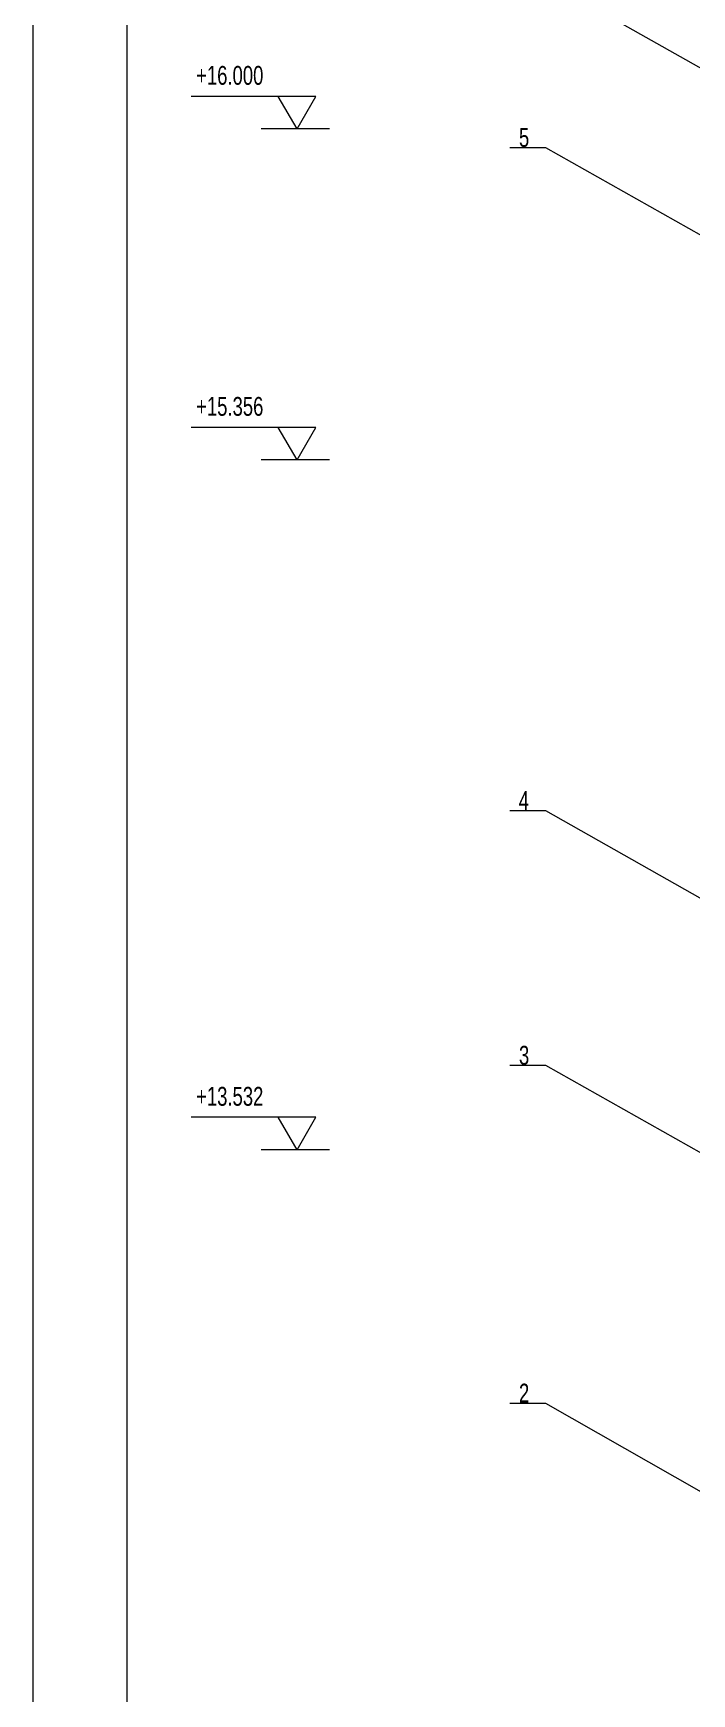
# Model space of a CAD drawing. Header units: millimetres. Extents: x -994 to 3211, y 1613 to 7558.
# Drawn here: x -994 to -119, y 4010 to 6216 of the extents above; entities that cross this region are included whole.
import ezdxf

# ---------------------------------------------------------------- set-up
doc = ezdxf.new("R2010")
doc.units = ezdxf.units.MM
doc.header["$LTSCALE"] = 10
doc.layers.add('标注', color=7, linetype='Continuous', lineweight=18)
doc.layers.add('细实线', color=7, linetype='Continuous', lineweight=18)
doc.styles.add('HGCAD', font='HGCAD.SHX', dxfattribs={"width": 0.75, "bigfont": 'HZTXT.SHX'})

# ---------------------------------------------------------------- blocks, each defined once
blk = doc.blocks.new('HGCAD#HGTFTK~A0Z~HGCAD图框')
at = {"layer": '细实线', "color": 7}
blk.add_lwpolyline([(10, -10), (-831, -10), (-831, 1179), (10, 1179)], close=True, dxfattribs=at)
at = {"layer": '细实线', "color": 2}
blk.add_lwpolyline([(0, 0), (-806, 0), (-806, 1169), (0, 1169)], close=True, dxfattribs=at)

msp = doc.modelspace()

# ---------------------------------------------------------------- linework, layer by layer
at = {"layer": '标注', "ltscale": 5}
for p, q in [((122.55, 6039.37), (-312.88, 6285.17)), ((-618.47, 6131.72), (-784.09, 6131.72)), ((-643.47, 6088.42), (-668.47, 6131.72)), ((-643.47, 6088.42), (-618.47, 6131.72)), ((-600.32, 6088.42), (-691.27, 6088.42)), ((-312.88, 6063.39), (-360.84, 6063.39)), ((155.7, 5798.83), (-312.88, 6063.39)), ((-618.47, 5692.13), (-784.09, 5692.13)), ((-643.47, 5648.83), (-668.47, 5692.13)), ((-643.47, 5648.83), (-618.47, 5692.13)), ((-600.32, 5648.83), (-691.27, 5648.83)), ((-312.88, 5182.97), (-360.84, 5182.97)), ((123.13, 4936.04), (-312.88, 5182.97)), ((-312.88, 4844.56), (-360.84, 4844.56)), ((112.25, 4604.68), (-312.88, 4844.56)), ((-618.47, 4775.9), (-784.09, 4775.9)), ((-643.47, 4732.6), (-668.47, 4775.9)), ((-643.47, 4732.6), (-618.47, 4775.9)), ((-600.32, 4732.6), (-691.27, 4732.6)), ((-312.88, 4395.91), (-360.84, 4395.91)), ((118.73, 4150.06), (-312.88, 4395.91))]:
    msp.add_line(p, q, dxfattribs=at)

# ---------------------------------------------------------------- block references
at = {"ltscale": 5, "xscale": 5, "yscale": 5, "zscale": 5}
msp.add_blockref('HGCAD#HGTFTK~A0Z~HGCAD图框', (3160.86, 1662.68), dxfattribs=at)

# ---------------------------------------------------------------- texts
at = {"layer": '标注', "ltscale": 5, "char_height": 25, "attachment_point": 1, "style": 'HGCAD'}
for s, insert, width in [('+16.000', (-777.66, 6172.08), 204.162), ('\\pi32.381;5', (-381.04, 6089.62), 74.8588), ('+15.356', (-777.66, 5732.5), 204.162), ('\\pi32.021;4', (-381.04, 5209.21), 74.8588), ('\\pi32.381;3', (-381.04, 4870.79), 74.8588), ('+13.532', (-777.66, 4816.27), 204.162), ('\\pi32.381;2', (-381.04, 4422.15), 74.8588)]:
    msp.add_mtext(s, dxfattribs=dict(at, insert=insert, width=width))

doc.saveas('drawing.dxf')
